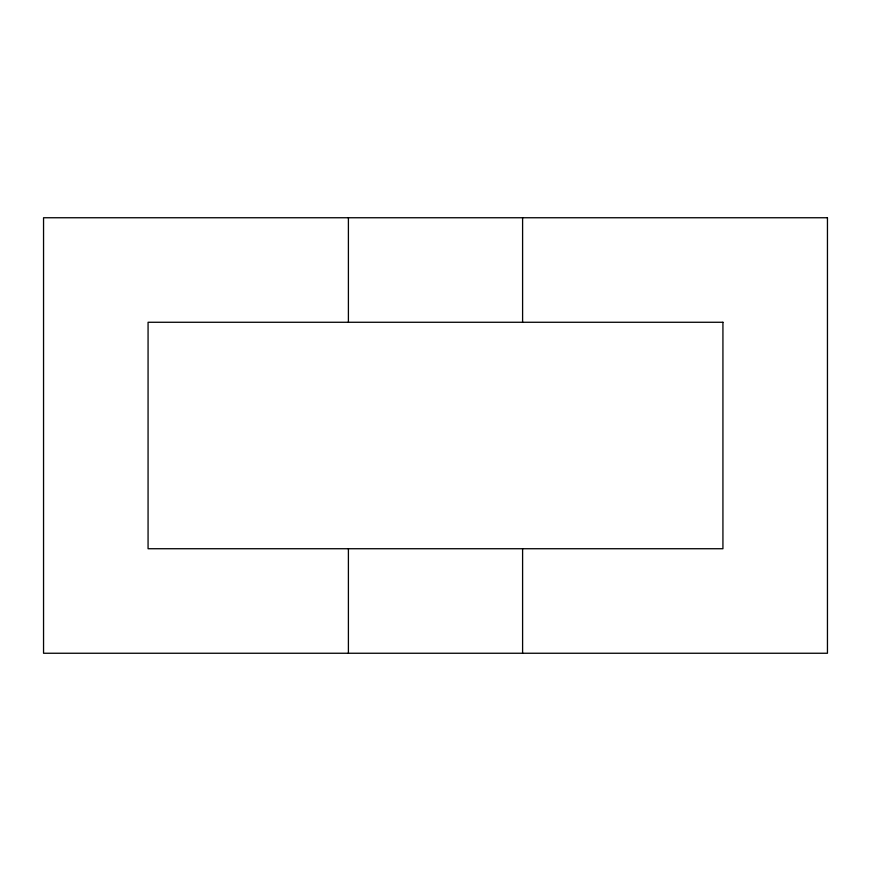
<?xml version="1.0" encoding="UTF-8"?>
<svg xmlns="http://www.w3.org/2000/svg" width="871" height="871" viewBox="0 0 871 871"><rect width="100%" height="100%" fill="white"/><g stroke="black" fill="none" stroke-linecap="round" stroke-linejoin="round"><path stroke-width="1.31" d="M522.6 217.75L522.6 322.27M522.6 548.73L522.6 653.25M348.4 217.75L348.4 322.27M348.4 548.73L348.4 653.25M827.45 217.75L43.55 217.75L43.55 653.25L827.45 653.25L827.45 217.75M722.93 322.27L148.07 322.27L148.07 548.73L722.93 548.73L722.93 322.27"/></g></svg>
